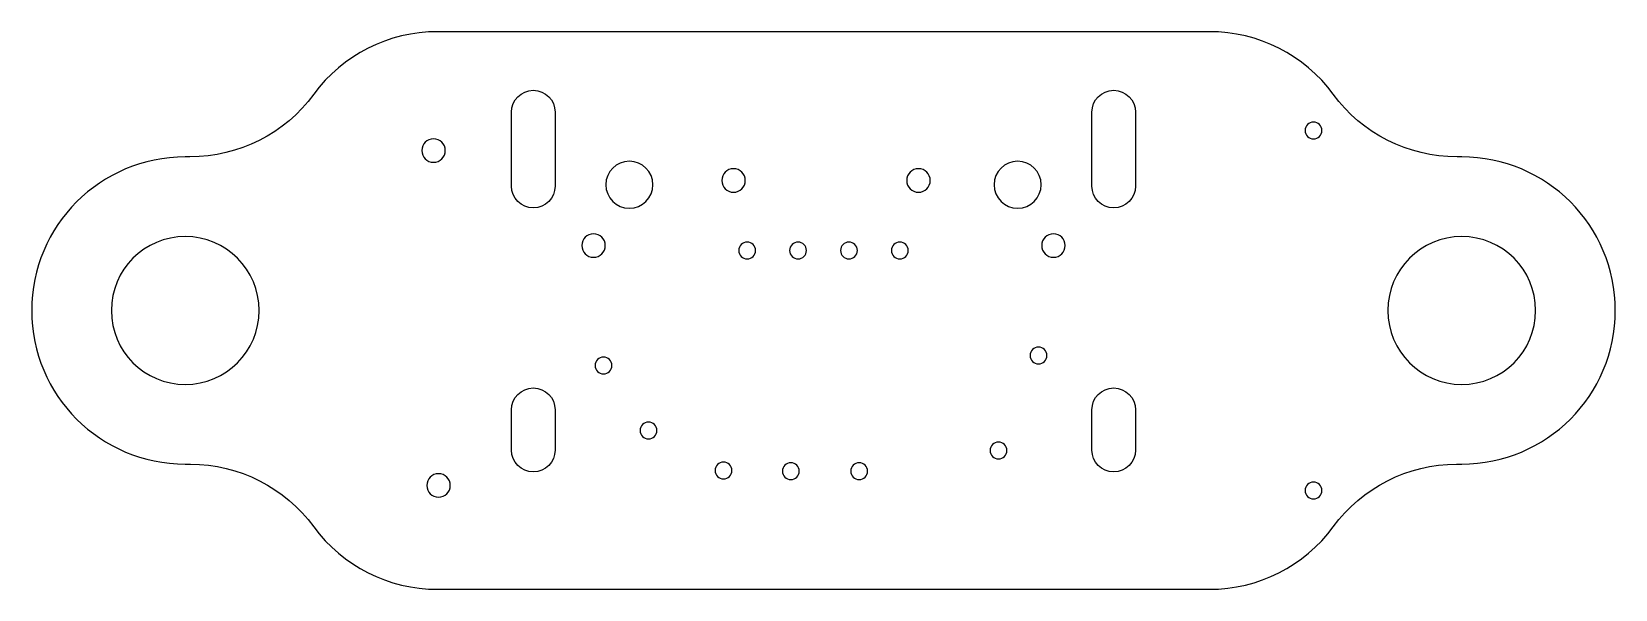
# Model space of a CAD drawing. Header units: millimetres. Extents: x -11.8 to 11.8, y -4.2 to 4.2.
import ezdxf

# ---------------------------------------------------------------- set-up
doc = ezdxf.new("R2010")
doc.units = ezdxf.units.MM
doc.layers.get('0').update_dxf_attribs({"linetype": 'CONTINUOUS'})

msp = doc.modelspace()

# ---------------------------------------------------------------- linework, layer by layer
for points in [[(-9.5, 2.286, 1), (-9.5, -2.286), (-9.422, -2.286, -0.23768), (-7.588, -3.218, 0.238603), (-5.746, -4.15), (5.746, -4.15, 0.238603), (7.588, -3.218, -0.23768), (9.422, -2.286), (9.5, -2.286, 1), (9.5, 2.286), (9.43, 2.286, -0.238603), (7.588, 3.218, 0.238603), (5.746, 4.15), (-5.746, 4.15, 0.238603), (-7.588, 3.218, -0.238603), (-9.43, 2.286)], [(-4.645, 1.852), (-4.645, 2.952, -1), (-3.995, 2.952), (-3.995, 1.852, -1)], [(3.995, 1.852), (3.995, 2.952, -1), (4.645, 2.952), (4.645, 1.852, -1)], [(-4.645, -2.078), (-4.645, -1.478, -1), (-3.995, -1.478), (-3.995, -2.078, -1)], [(3.995, -2.078), (3.995, -1.478, -1), (4.645, -1.478), (4.645, -2.078, -1)]]:
    msp.add_lwpolyline(points, format="xyb", close=True)
at = {"extrusion": (0, 0, -1)}
for centre, radius in [((-7.293, 2.679), 0.125), ((5.804, 2.381), 0.175), ((2.89, 1.872), 0.35), ((-2.89, 1.872), 0.35), ((1.339, 1.935), 0.175), ((-1.414, 1.935), 0.175), ((9.5, 0), 1.1), ((3.423, 0.967), 0.175), ((1.137, 0.893), 0.125), ((0.379, 0.893), 0.125), ((-0.379, 0.893), 0.125), ((-1.137, 0.893), 0.125), ((-3.423, 0.967), 0.175), ((-9.5, 0), 1.1), ((3.274, -0.819), 0.125), ((-3.2, -0.67), 0.125), ((2.604, -1.786), 0.125), ((-2.604, -2.084), 0.125), ((1.488, -2.381), 0.125), ((0.486, -2.391), 0.125), ((-0.53, -2.391), 0.125), ((5.73, -2.604), 0.175), ((-7.293, -2.679), 0.125)]:
    msp.add_circle(centre, radius, dxfattribs=at)

doc.saveas('drawing.dxf')
